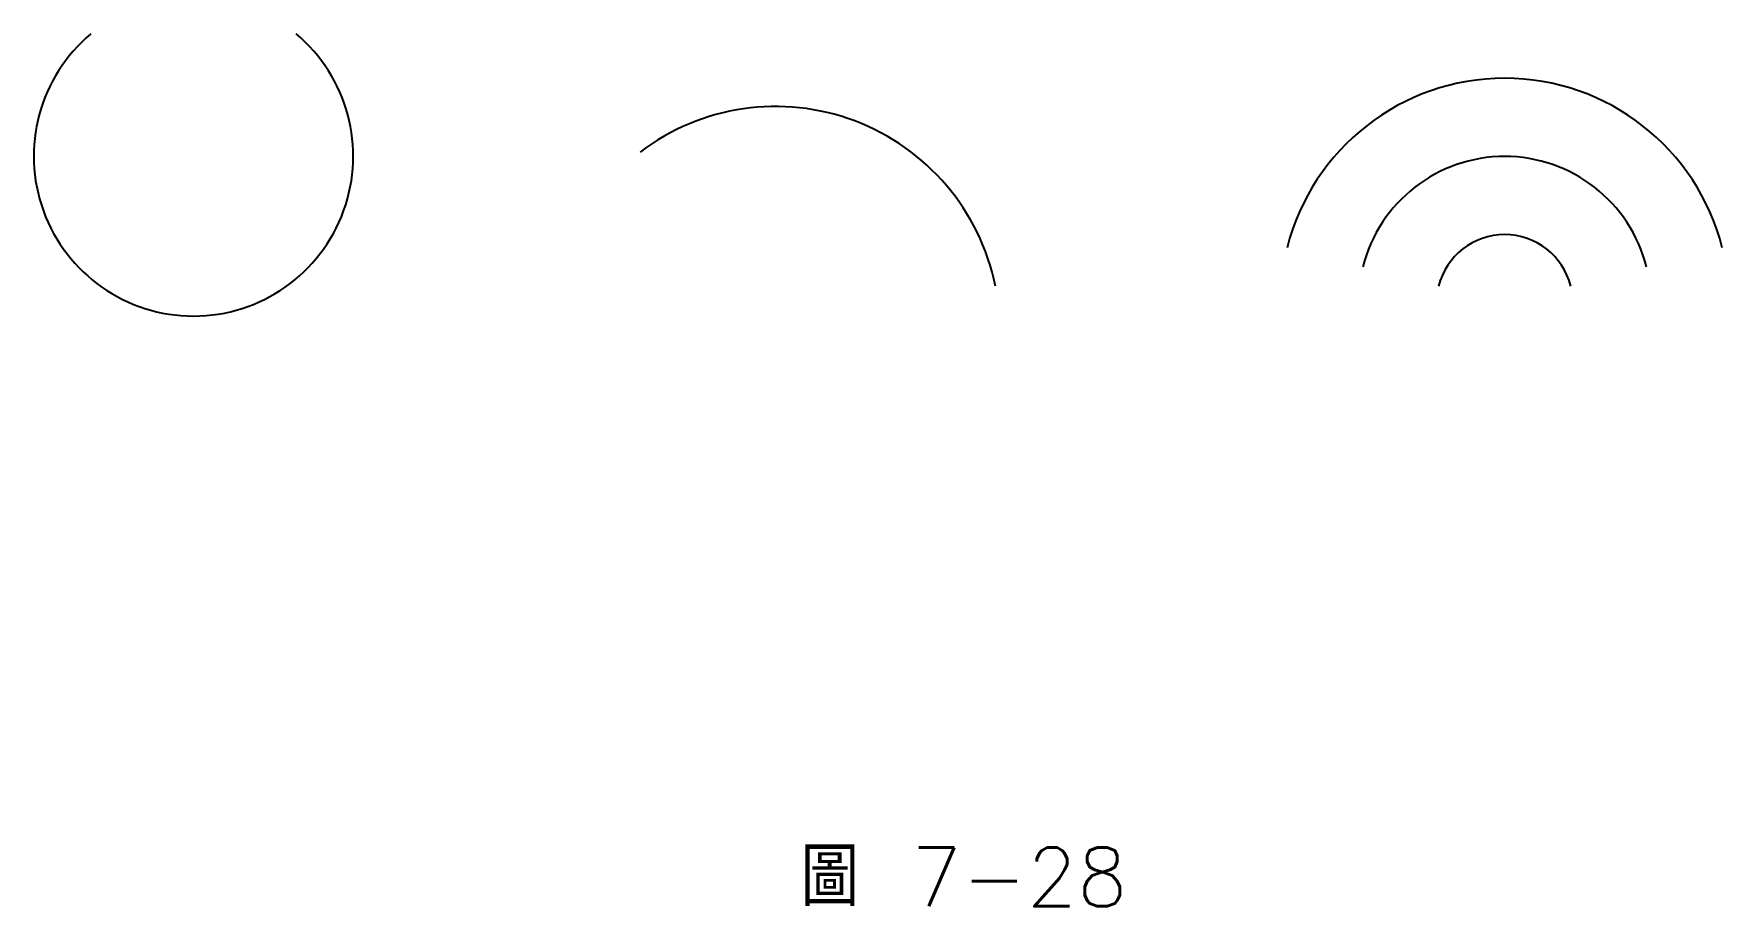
# Model space of a CAD drawing. Extents: x 184.1 to 270.6, y -28.2 to 16.5.
import ezdxf

# ---------------------------------------------------------------- set-up
doc = ezdxf.new("R2010")
doc.units = 0
doc.layers.add('輪廓線', color=7, linetype='CONTINUOUS')
doc.styles.add('CNS1', font='txt.shx', dxfattribs={"height": 3, "bigfont": 'chineset.shx'})

msp = doc.modelspace()

# ---------------------------------------------------------------- linework, layer by layer
at = {"layer": '輪廓線', "color": 0}
for centre, radius, start, end in [((192.321, 10.22), 8.178, 129.9331, 50.0669), ((259.447, 2.723), 11.488, 14.15994, 165.84006), ((222.121, 1.278), 11.488, 11.54855, 127.14185), ((259.447, 2.723), 7.488, 14.15994, 165.84006), ((259.447, 2.723), 3.488, 14.15994, 165.84006)]:
    msp.add_arc(centre, radius, start, end, dxfattribs=at)

# ---------------------------------------------------------------- texts
at = {"layer": '輪廓線', "style": 'CNS1'}
msp.add_text('圖 7-28', height=3, dxfattribs=at).set_placement((223.4, -28.17))

doc.saveas('drawing.dxf')
